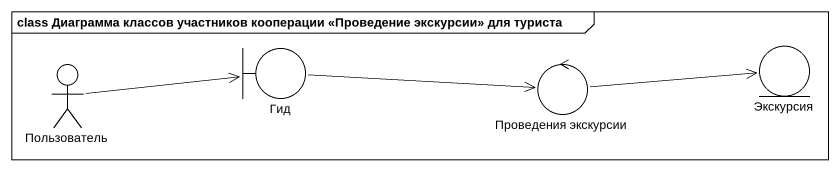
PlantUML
@startuml
mainframe class Диаграмма классов участников кооперации <<Проведение экскурсии>> для туриста
actor Пользователь
boundary Гид
control "Проведения экскурсии" as Проведения_экскурсии
entity Экскурсия
Пользователь -right-> Гид
Гид -right-> Проведения_экскурсии
Проведения_экскурсии -right-> Экскурсия
@enduml
